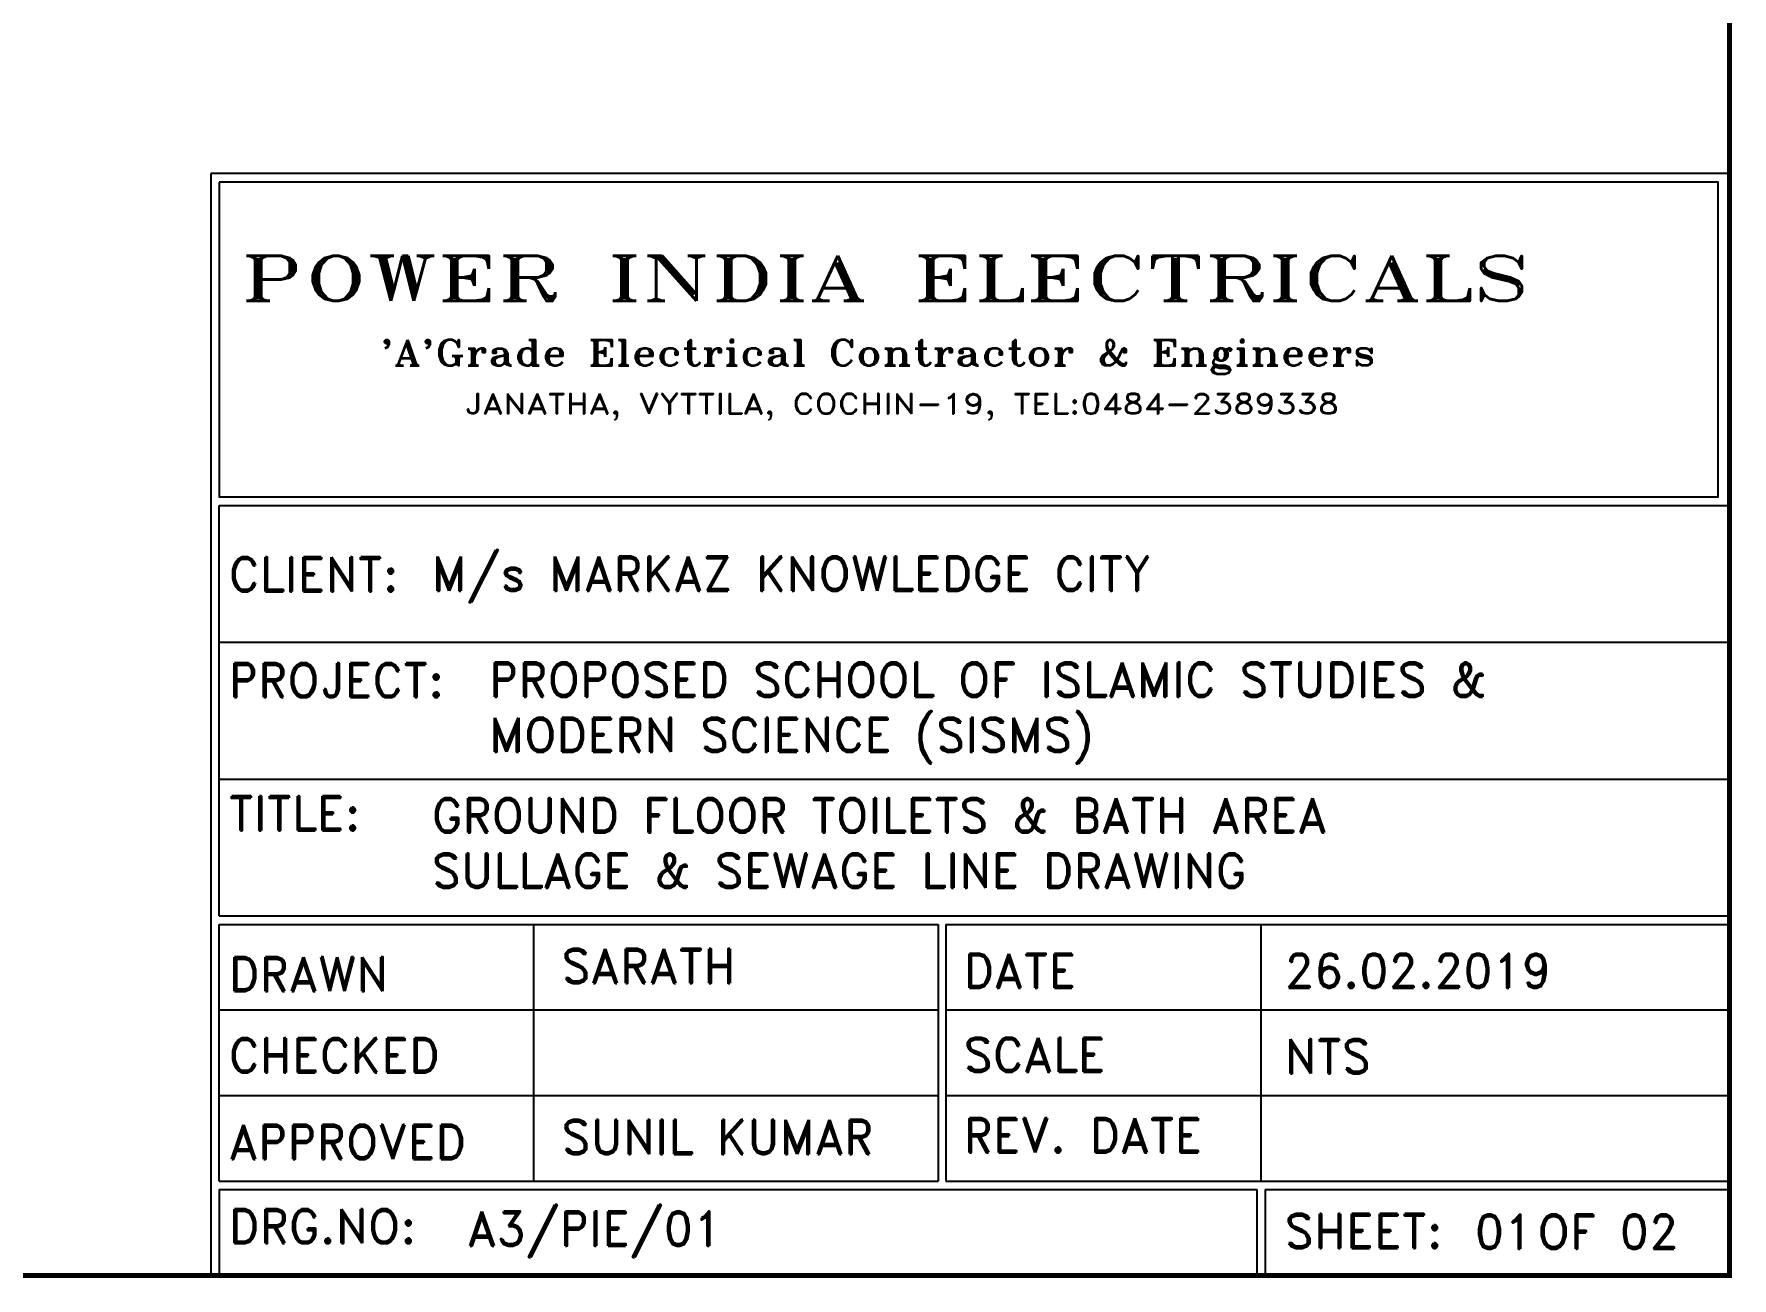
# Model space of a CAD drawing. Header units: metres. Extents: x 159409 to 239023, y 50504 to 95165.
# Drawn here: x 195314 to 197011, y 85110 to 86352 of the extents above; entities that cross this region are included whole.
import ezdxf

# ---------------------------------------------------------------- set-up
doc = ezdxf.new("R2010")
doc.units = ezdxf.units.M
doc.header["$MEASUREMENT"] = 0
doc.layers.add('TEXT', color=3, linetype='Continuous')
doc.styles.add('ROMAND', font='ROMAND.shx')
doc.styles.add('ROMANT', font='romant', dxfattribs={"width": 0.8, "oblique": 1, "height": 3})

# ---------------------------------------------------------------- blocks, each defined once
blk = doc.blocks.new('HF')
at = {"color": 1}
for s, height, style, width, p in [('POWER INDIA ELECTRICALS', 3.5, 'ROMANT', 1.5, (-34.43, 3.77)), ("'A'Grade Electrical Contractor & Engineers", 2, 'ROMANT', 1.2, (-23.6, -1.27)), ('JANATHA, VYTTILA, COCHIN-19, TEL:0484-2389338 ', 1.6, 'ROMAND', 1.2, (-17, -5.05))]:
    blk.add_text(s, height=height, dxfattribs=dict(at, style=style, width=width)).set_placement(p)

msp = doc.modelspace()

# ---------------------------------------------------------------- linework, layer by layer
at = {"color": 6}
for p, q in [((195498.867, 85881.094), (195498.867, 85471.221)), ((195499.391, 85881.094), (197008.003, 85881.094)), ((195499.391, 85744.47), (197008.003, 85744.47)), ((195499.391, 85607.845), (197008.003, 85607.845)), ((195498.867, 85462.682), (195498.867, 85206.511)), ((195499.391, 85471.221), (197008.003, 85471.221)), ((195499.391, 85462.682), (196217.649, 85462.682)), ((195813.21, 85462.682), (195813.21, 85206.511)), ((196217.649, 85462.682), (196217.649, 85206.511)), ((196225.132, 85462.682), (196225.132, 85206.511)), ((196225.132, 85462.682), (196539.968, 85462.682)), ((196539.968, 85462.682), (196539.968, 85206.511)), ((196539.968, 85462.682), (197008.003, 85462.682)), ((195499.391, 85377.292), (196217.649, 85377.292)), ((196225.132, 85377.292), (197008.003, 85377.292)), ((195499.391, 85291.901), (195746.771, 85291.901)), ((195746.771, 85291.901), (196217.649, 85291.901)), ((196225.132, 85291.901), (196539.968, 85291.901)), ((196539.968, 85291.901), (197008.003, 85291.901)), ((195499.391, 85206.511), (196217.649, 85206.511)), ((196225.132, 85206.511), (196548.145, 85206.511)), ((196548.145, 85206.511), (197008.003, 85206.511)), ((195499.391, 85197.972), (196535.698, 85197.972)), ((195499.391, 85197.972), (195499.391, 85112.582)), ((196535.698, 85197.972), (196535.698, 85112.189)), ((196544.237, 85197.972), (196544.237, 85111.614)), ((196544.237, 85197.972), (197008.003, 85197.972))]:
    msp.add_line(p, q, dxfattribs=at)
at = {"color": 6, "const_width": 5.123}
msp.add_lwpolyline([(197008.003, 89854.015), (197008.003, 85112.189), (190264.254, 85112.189), (190264.254, 89854.015)], close=True, dxfattribs=at)
at = {"color": 6}
for points in [[(195490.852, 86212.446), (195490.852, 85112.189), (197008.003, 85112.189), (197008.003, 86212.446)], [(195499.391, 86203.906), (195499.391, 85889.633), (196996.79, 85889.633), (196996.79, 86203.906)]]:
    msp.add_lwpolyline(points, close=True, dxfattribs=at)

# ---------------------------------------------------------------- block references
at = {"layer": 'TEXT', "color": 1, "xscale": 12.8085417717215, "yscale": 12.8085417717215, "zscale": 12.8085417717215}
msp.add_blockref('HF', (195961.887, 86037.134), dxfattribs=at)

# ---------------------------------------------------------------- texts
at = {"color": 244, "style": 'ROMAND'}
for s, height, p in [('M/s MARKAZ KNOWLEDGE CITY', 34.15611, (195711.558, 85795.898)), ('PROPOSED SCHOOL OF ISLAMIC STUDIES &', 34.15611, (195768.865, 85690.168)), ('MODERN SCIENCE (SISMS)', 34.15611, (195768.865, 85634.976)), ('GROUND FLOOR TOILETS & BATH AREA ', 34.15611, (195711.558, 85554.502)), ('SULLAGE & SEWAGE LINE DRAWING  ', 34.15611, (195711.558, 85499.31)), ('SARATH', 34.1561, (195841.034, 85404.171)), ('26.02.2019', 34.1561, (196563.503, 85399.369)), ('NTS', 34.1561, (196563.503, 85313.979)), ('SUNIL KUMAR', 34.15611, (195841.034, 85233.39)), ('A3/PIE/01', 34.1561, (195747.164, 85141.931)), ('01', 34.1561, (196753.602, 85138.795)), ('   OF 02', 34.1561, (196739.939, 85138.795))]:
    msp.add_text(s, height=height, dxfattribs=at).set_placement(p)
at = {"color": 4, "style": 'ROMAND'}
for s, p in [('CLIENT:', (195508.881, 85795.211)), ('PROJECT:', (195508.881, 85689.521)), ('TITLE:', (195508.881, 85556.585)), ('DRAWN', (195508.881, 85395.984)), ('DATE', (196242.822, 85399.369)), ('CHECKED', (195508.881, 85314.919)), ('SCALE', (196242.822, 85315.468)), ('APPROVED', (195508.881, 85228.364)), ('REV. DATE', (196242.822, 85234.941)), ('DRG.NO:', (195508.881, 85144.279)), ('SHEET:', (196563.503, 85139.549))]:
    msp.add_text(s, height=34.1561, dxfattribs=at).set_placement(p)

doc.saveas('drawing.dxf')
